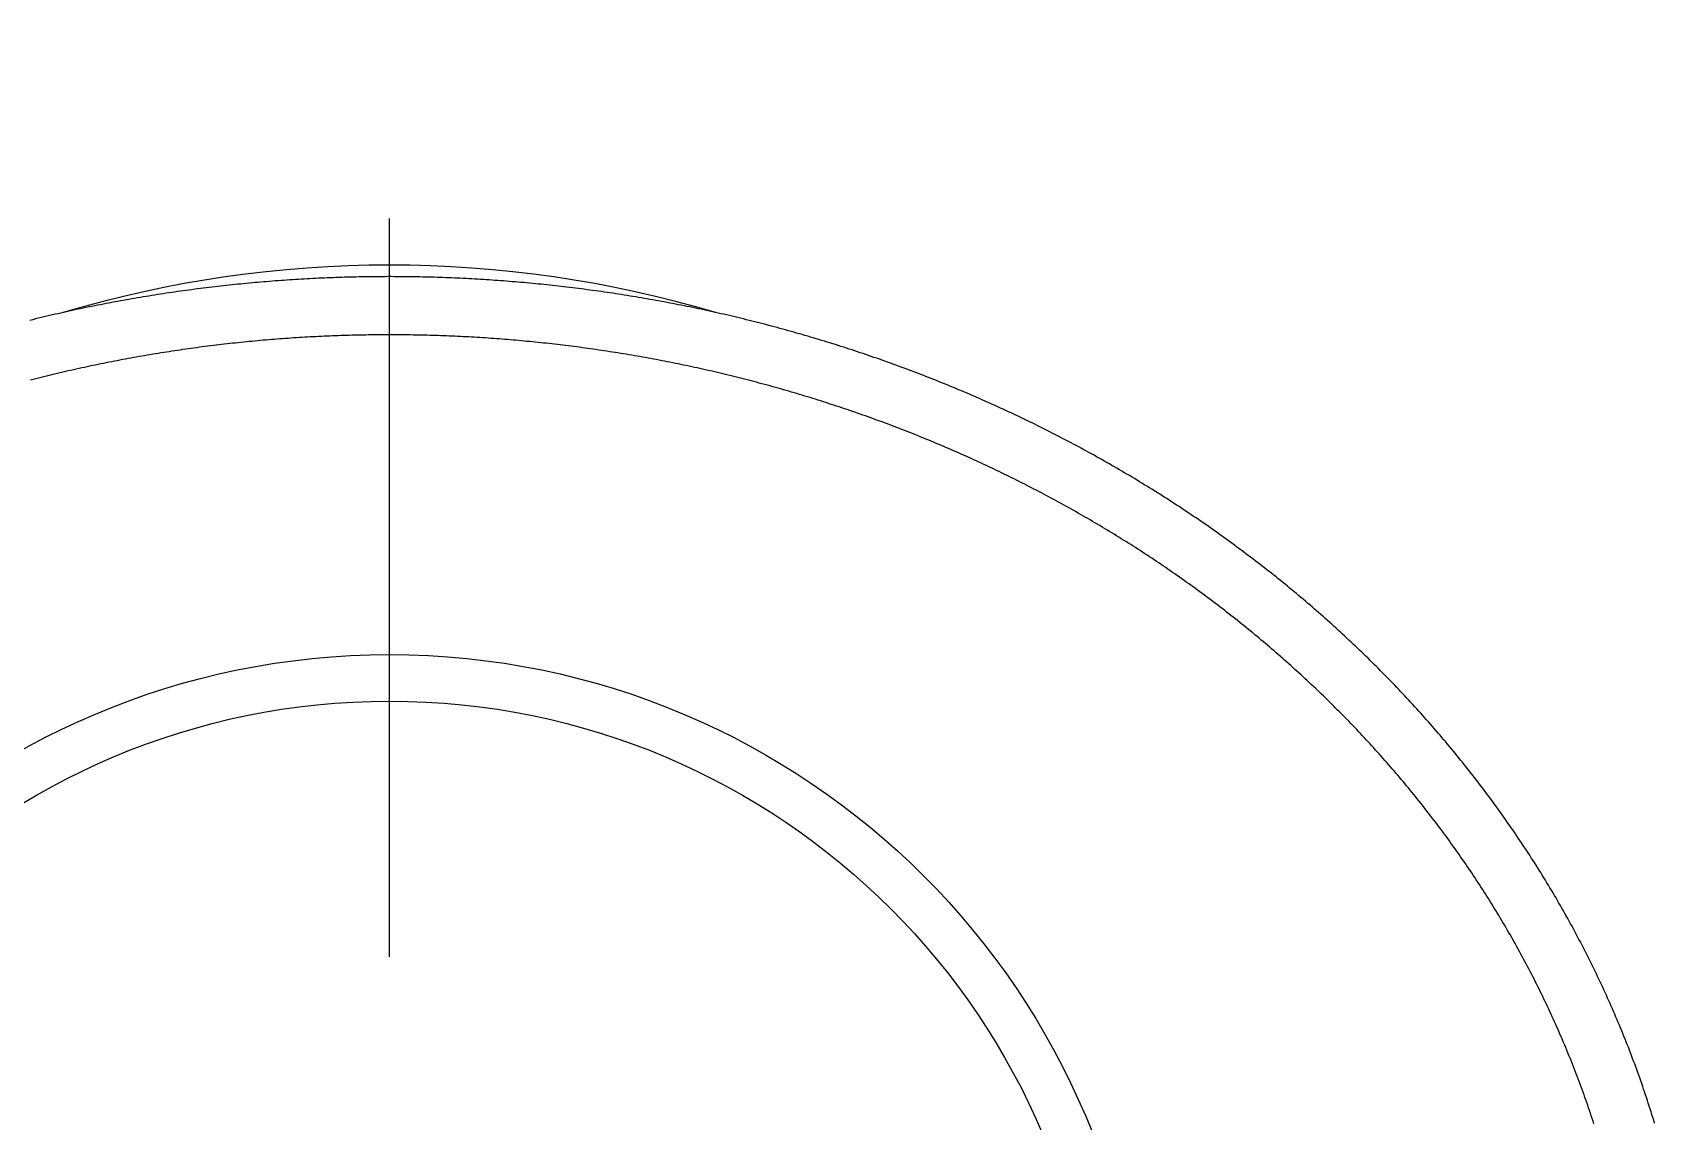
# Model space of a CAD drawing. Extents: x -20 to 90, y -32 to 44.
# Drawn here: x 73.5 to 87.46, y 34.68 to 44.05 of the extents above; entities that cross this region are included whole.
import ezdxf

# ---------------------------------------------------------------- set-up
doc = ezdxf.new("R2010")
doc.units = 0
doc.linetypes.add('CENTER', pattern=[50.8, 31.75, -6.35, 6.35, -6.35])
doc.layers.get('0').update_dxf_attribs({"linetype": 'CONTINUOUS'})
doc.layers.add('CENTER', color=1, linetype='CENTER')

msp = doc.modelspace()

# ---------------------------------------------------------------- linework, layer by layer
at = {"color": 7}
for points in [[(87.4553, 34.6709, 0), (87.4478, 34.6954, 0), (87.4403, 34.7198, 0), (87.4328, 34.7443, 0), (87.4251, 34.7687, 0), (87.4174, 34.793, 0), (87.4096, 34.8174, 0), (87.4017, 34.8417, 0), (87.3938, 34.866, 0), (87.3858, 34.8903, 0), (87.3777, 34.9146, 0), (87.3696, 34.9388, 0), (87.3614, 34.963, 0), (87.3531, 34.9872, 0), (87.3447, 35.0114, 0), (87.3363, 35.0355, 0), (87.3278, 35.0596, 0), (87.3192, 35.0837, 0), (87.3106, 35.1078, 0), (87.3019, 35.1318, 0), (87.2931, 35.1558, 0), (87.2843, 35.1798, 0), (87.2754, 35.2038, 0), (87.2664, 35.2277, 0), (87.2573, 35.2516, 0), (87.2482, 35.2755, 0), (87.239, 35.2993, 0), (87.2298, 35.3232, 0), (87.2204, 35.347, 0), (87.211, 35.3707, 0), (87.2016, 35.3945, 0), (87.192, 35.4182, 0), (87.1824, 35.4419, 0), (87.1728, 35.4655, 0), (87.1631, 35.4892, 0), (87.1533, 35.5128, 0), (87.1434, 35.5363, 0), (87.1335, 35.5599, 0), (87.1235, 35.5834, 0), (87.1134, 35.6068, 0), (87.1033, 35.6303, 0), (87.0931, 35.6537, 0), (87.0828, 35.6771, 0), (87.0725, 35.7005, 0), (87.0621, 35.7238, 0), (87.0516, 35.7471, 0), (87.0411, 35.7704, 0), (87.0305, 35.7936, 0), (87.0198, 35.8168, 0), (87.0091, 35.84, 0), (86.9983, 35.8631, 0), (86.9875, 35.8862, 0), (86.9766, 35.9093, 0), (86.9656, 35.9323, 0), (86.9546, 35.9553, 0), (86.9435, 35.9783, 0), (86.9323, 36.0013, 0), (86.9211, 36.0242, 0), (86.9098, 36.047, 0), (86.8984, 36.0699, 0), (86.887, 36.0927, 0), (86.8755, 36.1155, 0), (86.864, 36.1382, 0), (86.8524, 36.1609, 0), (86.8407, 36.1836, 0), (86.829, 36.2062, 0), (86.8172, 36.2288, 0), (86.8053, 36.2514, 0), (86.7934, 36.2739, 0), (86.7814, 36.2964, 0), (86.7694, 36.3189, 0), (86.7573, 36.3413, 0), (86.7452, 36.3637, 0), (86.7329, 36.386, 0), (86.7207, 36.4083, 0), (86.7083, 36.4306, 0), (86.6959, 36.4529, 0), (86.6835, 36.4751, 0), (86.671, 36.4972, 0), (86.6584, 36.5193, 0), (86.6458, 36.5414, 0), (86.6331, 36.5635, 0), (86.6203, 36.5855, 0), (86.6075, 36.6075, 0), (86.5946, 36.6294, 0), (86.5817, 36.6513, 0), (86.5687, 36.6731, 0), (86.5557, 36.6949, 0), (86.5426, 36.7167, 0), (86.5295, 36.7385, 0), (86.5162, 36.7602, 0), (86.503, 36.7818, 0), (86.4897, 36.8034, 0), (86.4763, 36.825, 0), (86.4629, 36.8465, 0), (86.4494, 36.868, 0), (86.4358, 36.8895, 0), (86.4222, 36.9109, 0), (86.4086, 36.9323, 0), (86.3949, 36.9536, 0), (86.3811, 36.9749, 0), (86.3673, 36.9962, 0), (86.3534, 37.0174, 0), (86.3395, 37.0386, 0), (86.3255, 37.0597, 0), (86.3114, 37.0808, 0), (86.2974, 37.1019, 0), (86.2832, 37.1229, 0), (86.269, 37.1439, 0), (86.2548, 37.1648, 0), (86.2405, 37.1857, 0), (86.2261, 37.2066, 0), (86.2117, 37.2274, 0), (86.1972, 37.2482, 0), (86.1827, 37.2689, 0), (86.1681, 37.2896, 0), (86.1535, 37.3103, 0), (86.1388, 37.3309, 0), (86.1241, 37.3514, 0), (86.1093, 37.372, 0), (86.0945, 37.3924, 0), (86.0796, 37.4129, 0), (86.0647, 37.4333, 0), (86.0497, 37.4537, 0), (86.0346, 37.474, 0), (86.0196, 37.4943, 0), (86.0044, 37.5145, 0), (85.9892, 37.5347, 0), (85.974, 37.5548, 0), (85.9587, 37.5749, 0), (85.9434, 37.595, 0), (85.928, 37.615, 0), (85.9125, 37.635, 0), (85.897, 37.655, 0), (85.8815, 37.6749, 0), (85.8659, 37.6947, 0), (85.8503, 37.7145, 0), (85.8346, 37.7343, 0), (85.8188, 37.754, 0), (85.8031, 37.7737, 0), (85.7872, 37.7934, 0), (85.7713, 37.813, 0), (85.7554, 37.8325, 0), (85.7394, 37.852, 0), (85.7234, 37.8715, 0), (85.7073, 37.8909, 0), (85.6912, 37.9103, 0), (85.675, 37.9297, 0), (85.6588, 37.949, 0), (85.6426, 37.9682, 0), (85.6262, 37.9875, 0), (85.6099, 38.0066, 0), (85.5935, 38.0258, 0), (85.577, 38.0449, 0), (85.5605, 38.0639, 0), (85.544, 38.0829, 0), (85.5274, 38.1019, 0), (85.5107, 38.1208, 0), (85.494, 38.1397, 0), (85.4773, 38.1585, 0), (85.4605, 38.1773, 0), (85.4437, 38.196, 0), (85.4268, 38.2148, 0), (85.4099, 38.2334, 0), (85.3929, 38.252, 0), (85.3759, 38.2706, 0), (85.3589, 38.2891, 0), (85.3418, 38.3076, 0), (85.3246, 38.3261, 0), (85.3074, 38.3445, 0), (85.2902, 38.3628, 0), (85.2729, 38.3812, 0), (85.2556, 38.3994, 0), (85.2382, 38.4177, 0), (85.2208, 38.4358, 0), (85.2033, 38.454, 0), (85.1858, 38.4721, 0), (85.1683, 38.4901, 0), (85.1507, 38.5081, 0), (85.1331, 38.5261, 0), (85.1154, 38.544, 0), (85.0977, 38.5619, 0), (85.0799, 38.5797, 0), (85.0621, 38.5975, 0), (85.0442, 38.6153, 0), (85.0263, 38.633, 0), (85.0084, 38.6506, 0), (84.9904, 38.6683, 0), (84.9724, 38.6858, 0), (84.9543, 38.7034, 0), (84.9362, 38.7208, 0), (84.9181, 38.7383, 0), (84.8999, 38.7557, 0), (84.8817, 38.773, 0), (84.8634, 38.7903, 0), (84.8451, 38.8076, 0), (84.8267, 38.8248, 0), (84.8084, 38.842, 0), (84.7899, 38.8591, 0), (84.7714, 38.8762, 0), (84.7529, 38.8932, 0), (84.7344, 38.9102, 0), (84.7158, 38.9272, 0), (84.6971, 38.9441, 0), (84.6785, 38.9609, 0), (84.6597, 38.9778, 0), (84.641, 38.9945, 0), (84.6222, 39.0113, 0), (84.6034, 39.0279, 0), (84.5845, 39.0446, 0), (84.5656, 39.0612, 0), (84.5466, 39.0777, 0), (84.5276, 39.0942, 0), (84.5086, 39.1107, 0), (84.4895, 39.1271, 0), (84.4704, 39.1434, 0), (84.4513, 39.1598, 0), (84.4321, 39.176, 0), (84.4128, 39.1923, 0), (84.3936, 39.2084, 0), (84.3743, 39.2246, 0), (84.3549, 39.2407, 0), (84.3356, 39.2567, 0), (84.3162, 39.2727, 0), (84.2967, 39.2887, 0), (84.2772, 39.3046, 0), (84.2577, 39.3204, 0), (84.2381, 39.3363, 0), (84.2185, 39.352, 0), (84.1989, 39.3678, 0), (84.1792, 39.3834, 0), (84.1595, 39.3991, 0), (84.1398, 39.4147, 0), (84.12, 39.4302, 0), (84.1002, 39.4457, 0), (84.0804, 39.4612, 0), (84.0605, 39.4766, 0), (84.0406, 39.4919, 0), (84.0206, 39.5072, 0), (84.0006, 39.5225, 0), (83.9806, 39.5377, 0), (83.9605, 39.5529, 0), (83.9404, 39.568, 0), (83.9203, 39.5831, 0), (83.9002, 39.5981, 0), (83.88, 39.6131, 0), (83.8597, 39.6281, 0), (83.8395, 39.643, 0), (83.8192, 39.6578, 0), (83.7988, 39.6726, 0), (83.7785, 39.6874, 0), (83.7581, 39.7021, 0), (83.7377, 39.7167, 0), (83.7172, 39.7313, 0), (83.6967, 39.7459, 0), (83.6762, 39.7604, 0), (83.6556, 39.7749, 0), (83.635, 39.7893, 0), (83.6144, 39.8037, 0), (83.5938, 39.8181, 0), (83.5731, 39.8323, 0), (83.5524, 39.8466, 0), (83.5316, 39.8608, 0), (83.5108, 39.8749, 0), (83.49, 39.889, 0), (83.4692, 39.9031, 0), (83.4483, 39.9171, 0), (83.4274, 39.931, 0), (83.4065, 39.9449, 0), (83.3855, 39.9588, 0), (83.3645, 39.9726, 0), (83.3435, 39.9864, 0), (83.3224, 40.0001, 0), (83.3013, 40.0138, 0), (83.2802, 40.0274, 0), (83.2591, 40.041, 0), (83.2379, 40.0545, 0), (83.2167, 40.068, 0), (83.1955, 40.0814, 0), (83.1742, 40.0948, 0), (83.1529, 40.1081, 0), (83.1316, 40.1214, 0), (83.1103, 40.1347, 0), (83.0889, 40.1479, 0), (83.0675, 40.161, 0), (83.0461, 40.1741, 0), (83.0246, 40.1871, 0), (83.0031, 40.2001, 0), (82.9816, 40.2131, 0), (82.9601, 40.226, 0), (82.9385, 40.2389, 0), (82.9169, 40.2517, 0), (82.8953, 40.2644, 0), (82.8737, 40.2771, 0), (82.852, 40.2898, 0), (82.8303, 40.3024, 0), (82.8086, 40.315, 0), (82.7869, 40.3275, 0), (82.7651, 40.34, 0), (82.7433, 40.3524, 0), (82.7215, 40.3648, 0), (82.6996, 40.3771, 0), (82.6777, 40.3894, 0), (82.6558, 40.4016, 0), (82.6339, 40.4138, 0), (82.612, 40.4259, 0), (82.59, 40.438, 0), (82.568, 40.4501, 0), (82.546, 40.462, 0), (82.5239, 40.474, 0), (82.5019, 40.4859, 0), (82.4798, 40.4977, 0), (82.4577, 40.5095, 0), (82.4355, 40.5213, 0), (82.4133, 40.533, 0), (82.3912, 40.5446, 0), (82.3689, 40.5562, 0), (82.3467, 40.5678, 0), (82.3245, 40.5793, 0), (82.3022, 40.5907, 0), (82.2799, 40.6021, 0), (82.2576, 40.6135, 0), (82.2352, 40.6248, 0), (82.2128, 40.6361, 0), (82.1904, 40.6473, 0), (82.168, 40.6585, 0), (82.1456, 40.6696, 0), (82.1231, 40.6807, 0), (82.1007, 40.6917, 0), (82.0782, 40.7026, 0), (82.0556, 40.7136, 0), (82.0331, 40.7244, 0), (82.0105, 40.7353, 0), (81.9879, 40.7461, 0), (81.9653, 40.7568, 0), (81.9427, 40.7675, 0), (81.9201, 40.7781, 0), (81.8974, 40.7887, 0), (81.8747, 40.7992, 0), (81.852, 40.8097, 0), (81.8293, 40.8201, 0), (81.8065, 40.8305, 0), (81.7838, 40.8409, 0), (81.761, 40.8512, 0), (81.7382, 40.8614, 0), (81.7154, 40.8716, 0), (81.6925, 40.8818, 0), (81.6697, 40.8919, 0), (81.6468, 40.9019, 0), (81.6239, 40.9119, 0), (81.601, 40.9219, 0), (81.578, 40.9318, 0), (81.5551, 40.9416, 0), (81.5321, 40.9514, 0), (81.5091, 40.9612, 0), (81.4861, 40.9709, 0), (81.4631, 40.9805, 0), (81.44, 40.9902, 0), (81.417, 40.9997, 0), (81.3939, 41.0092, 0), (81.3708, 41.0187, 0), (81.3477, 41.0281, 0), (81.3245, 41.0375, 0), (81.3014, 41.0468, 0), (81.2782, 41.0561, 0), (81.255, 41.0653, 0), (81.2318, 41.0745, 0), (81.2086, 41.0836, 0), (81.1854, 41.0927, 0), (81.1621, 41.1018, 0), (81.1388, 41.1108, 0), (81.1155, 41.1197, 0), (81.0922, 41.1286, 0), (81.0689, 41.1374, 0), (81.0455, 41.1462, 0), (81.0222, 41.155, 0), (80.9988, 41.1637, 0), (80.9754, 41.1723, 0), (80.952, 41.1809, 0), (80.9286, 41.1895, 0), (80.9051, 41.198, 0), (80.8817, 41.2064, 0), (80.8582, 41.2148, 0), (80.8347, 41.2232, 0), (80.8112, 41.2315, 0), (80.7877, 41.2398, 0), (80.7641, 41.248, 0), (80.7406, 41.2562, 0), (80.717, 41.2643, 0), (80.6934, 41.2724, 0), (80.6698, 41.2804, 0), (80.6462, 41.2884, 0), (80.6226, 41.2963, 0), (80.5989, 41.3042, 0), (80.5753, 41.312, 0), (80.5516, 41.3198, 0), (80.5279, 41.3275, 0), (80.5042, 41.3352, 0), (80.4805, 41.3429, 0), (80.4567, 41.3505, 0), (80.433, 41.358, 0), (80.4092, 41.3655, 0), (80.3855, 41.3729, 0), (80.3617, 41.3803, 0), (80.3379, 41.3877, 0), (80.314, 41.395, 0), (80.2902, 41.4023, 0), (80.2664, 41.4095, 0), (80.2425, 41.4166, 0), (80.2186, 41.4237, 0), (80.1947, 41.4308, 0), (80.1708, 41.4378, 0), (80.1469, 41.4448, 0), (80.123, 41.4517, 0), (80.099, 41.4586, 0), (80.0751, 41.4654, 0), (80.0511, 41.4722, 0), (80.0271, 41.4789, 0), (80.0031, 41.4856, 0), (79.9791, 41.4923, 0), (79.9551, 41.4988, 0), (79.9311, 41.5054, 0), (79.907, 41.5119, 0), (79.883, 41.5183, 0), (79.8589, 41.5247, 0), (79.8348, 41.5311, 0), (79.8108, 41.5374, 0), (79.7866, 41.5436, 0), (79.7625, 41.5498, 0), (79.7384, 41.556, 0), (79.7143, 41.5621, 0), (79.6901, 41.5682, 0), (79.666, 41.5742, 0), (79.6418, 41.5801, 0), (79.6176, 41.5861, 0), (79.5934, 41.5919, 0), (79.5692, 41.5978, 0), (79.545, 41.6035, 0), (79.5207, 41.6093, 0), (79.4965, 41.6149, 0), (79.4722, 41.6206, 0), (79.448, 41.6262, 0), (79.4237, 41.6317, 0), (79.3994, 41.6372, 0), (79.3751, 41.6426, 0), (79.3508, 41.648, 0), (79.3265, 41.6534, 0), (79.3022, 41.6587, 0), (79.2779, 41.6639, 0), (79.2535, 41.6691, 0), (79.2292, 41.6743, 0), (79.2048, 41.6794, 0), (79.1804, 41.6844, 0), (79.156, 41.6894, 0), (79.1316, 41.6944, 0), (79.1072, 41.6993, 0), (79.0828, 41.7042, 0), (79.0584, 41.709, 0), (79.034, 41.7138, 0), (79.0095, 41.7185, 0), (78.9851, 41.7232, 0), (78.9606, 41.7278, 0), (78.9362, 41.7324, 0), (78.9117, 41.7369, 0), (78.8872, 41.7414, 0), (78.8627, 41.7458, 0), (78.8382, 41.7502, 0), (78.8137, 41.7546, 0), (78.7892, 41.7589, 0), (78.7646, 41.7631, 0), (78.7401, 41.7673, 0), (78.7156, 41.7715, 0), (78.691, 41.7756, 0), (78.6665, 41.7796, 0), (78.6419, 41.7836, 0), (78.6173, 41.7876, 0), (78.5927, 41.7915, 0), (78.5682, 41.7954, 0), (78.5436, 41.7992, 0), (78.519, 41.803, 0), (78.4944, 41.8067, 0), (78.4697, 41.8104, 0), (78.4451, 41.814, 0), (78.4205, 41.8176, 0), (78.3958, 41.8211, 0), (78.3712, 41.8246, 0), (78.3465, 41.828, 0), (78.3219, 41.8314, 0), (78.2972, 41.8347, 0), (78.2726, 41.838, 0), (78.2479, 41.8413, 0), (78.2232, 41.8445, 0), (78.1985, 41.8476, 0), (78.1738, 41.8507, 0), (78.1491, 41.8538, 0), (78.1244, 41.8568, 0), (78.0997, 41.8598, 0), (78.075, 41.8627, 0), (78.0502, 41.8655, 0), (78.0255, 41.8683, 0), (78.0008, 41.8711, 0), (77.976, 41.8738, 0), (77.9513, 41.8765, 0), (77.9265, 41.8791, 0), (77.9018, 41.8817, 0), (77.877, 41.8842, 0), (77.8523, 41.8867, 0), (77.8275, 41.8891, 0), (77.8027, 41.8915, 0), (77.7779, 41.8939, 0), (77.7532, 41.8962, 0), (77.7284, 41.8984, 0), (77.7036, 41.9006, 0), (77.6788, 41.9027, 0), (77.654, 41.9048, 0), (77.6292, 41.9069, 0), (77.6044, 41.9089, 0), (77.5796, 41.9109, 0), (77.5547, 41.9128, 0), (77.5299, 41.9146, 0), (77.5051, 41.9164, 0), (77.4803, 41.9182, 0), (77.4554, 41.9199, 0), (77.4306, 41.9216, 0), (77.4058, 41.9232, 0), (77.3809, 41.9248, 0), (77.3561, 41.9263, 0), (77.3313, 41.9278, 0), (77.3064, 41.9292, 0), (77.2816, 41.9306, 0), (77.2567, 41.932, 0), (77.2318, 41.9332, 0), (77.207, 41.9345, 0), (77.1821, 41.9357, 0), (77.1573, 41.9368, 0), (77.1324, 41.9379, 0), (77.1075, 41.939, 0), (77.0827, 41.94, 0), (77.0578, 41.9409, 0), (77.0329, 41.9418, 0), (77.008, 41.9427, 0), (76.9832, 41.9435, 0), (76.9583, 41.9443, 0), (76.9334, 41.945, 0), (76.9085, 41.9457, 0), (76.8837, 41.9463, 0), (76.8588, 41.9468, 0), (76.8339, 41.9474, 0), (76.809, 41.9478, 0), (76.7841, 41.9483, 0), (76.7592, 41.9487, 0), (76.7343, 41.949, 0), (76.7095, 41.9493, 0), (76.6846, 41.9495, 0), (76.6597, 41.9497, 0), (76.6348, 41.9499, 0), (76.6099, 41.9499, 0), (76.585, 41.95, 0), (76.5601, 41.95, 0), (76.5352, 41.9499, 0), (76.5103, 41.9499, 0), (76.4855, 41.9497, 0), (76.4606, 41.9495, 0), (76.4357, 41.9493, 0), (76.4108, 41.949, 0), (76.3859, 41.9487, 0), (76.361, 41.9483, 0), (76.3361, 41.9478, 0), (76.3112, 41.9474, 0), (76.2864, 41.9468, 0), (76.2615, 41.9463, 0), (76.2366, 41.9457, 0), (76.2117, 41.945, 0), (76.1868, 41.9443, 0), (76.162, 41.9435, 0), (76.1371, 41.9427, 0), (76.1122, 41.9418, 0), (76.0873, 41.9409, 0), (76.0625, 41.94, 0), (76.0376, 41.939, 0), (76.0127, 41.9379, 0), (75.9879, 41.9368, 0), (75.963, 41.9357, 0), (75.9381, 41.9345, 0), (75.9133, 41.9332, 0), (75.8884, 41.932, 0), (75.8636, 41.9306, 0), (75.8387, 41.9292, 0), (75.8139, 41.9278, 0), (75.789, 41.9263, 0), (75.7642, 41.9248, 0), (75.7394, 41.9232, 0), (75.7145, 41.9216, 0), (75.6897, 41.9199, 0), (75.6649, 41.9182, 0), (75.64, 41.9164, 0), (75.6152, 41.9146, 0), (75.5904, 41.9128, 0), (75.5656, 41.9109, 0), (75.5408, 41.9089, 0), (75.516, 41.9069, 0), (75.4912, 41.9049, 0), (75.4664, 41.9028, 0), (75.4416, 41.9006, 0), (75.4168, 41.8984, 0), (75.392, 41.8962, 0), (75.3672, 41.8939, 0), (75.3424, 41.8915, 0), (75.3176, 41.8892, 0), (75.2929, 41.8867, 0), (75.2681, 41.8842, 0), (75.2433, 41.8817, 0), (75.2186, 41.8791, 0), (75.1938, 41.8765, 0), (75.1691, 41.8738, 0), (75.1444, 41.8711, 0), (75.1196, 41.8683, 0), (75.0949, 41.8655, 0), (75.0702, 41.8627, 0), (75.0454, 41.8598, 0), (75.0207, 41.8568, 0), (74.996, 41.8538, 0), (74.9713, 41.8507, 0), (74.9466, 41.8476, 0), (74.9219, 41.8445, 0), (74.8973, 41.8413, 0), (74.8726, 41.838, 0), (74.8479, 41.8347, 0), (74.8233, 41.8314, 0), (74.7986, 41.828, 0), (74.7739, 41.8246, 0), (74.7493, 41.8211, 0), (74.7247, 41.8176, 0), (74.7, 41.814, 0), (74.6754, 41.8104, 0), (74.6508, 41.8067, 0), (74.6262, 41.803, 0), (74.6016, 41.7992, 0), (74.577, 41.7954, 0), (74.5524, 41.7915, 0), (74.5278, 41.7876, 0), (74.5032, 41.7836, 0), (74.4787, 41.7796, 0), (74.4541, 41.7756, 0), (74.4296, 41.7715, 0), (74.405, 41.7673, 0), (74.3805, 41.7631, 0), (74.356, 41.7589, 0), (74.3314, 41.7546, 0), (74.3069, 41.7502, 0), (74.2824, 41.7458, 0), (74.2579, 41.7414, 0), (74.2335, 41.7369, 0), (74.209, 41.7324, 0), (74.1845, 41.7278, 0), (74.1601, 41.7232, 0), (74.1356, 41.7185, 0), (74.1112, 41.7138, 0), (74.0867, 41.709, 0), (74.0623, 41.7042, 0), (74.0379, 41.6993, 0), (74.0135, 41.6944, 0), (73.9891, 41.6894, 0), (73.9647, 41.6844, 0), (73.9403, 41.6794, 0), (73.916, 41.6743, 0), (73.8916, 41.6691, 0), (73.8673, 41.6639, 0), (73.8429, 41.6587, 0), (73.8186, 41.6534, 0), (73.7943, 41.648, 0), (73.77, 41.6426, 0), (73.7457, 41.6372, 0), (73.7214, 41.6317, 0), (73.6972, 41.6262, 0), (73.6729, 41.6206, 0), (73.6486, 41.6149, 0), (73.6244, 41.6093, 0), (73.6002, 41.6035, 0), (73.576, 41.5978, 0), (73.5517, 41.5919, 0), (73.5275, 41.5861, 0), (73.5034, 41.5801, 0), (73.4792, 41.5742, 0)], [(86.9336, 34.6643, 0), (86.9262, 34.6873, 0), (86.9187, 34.7102, 0), (86.9112, 34.7331, 0), (86.9036, 34.756, 0), (86.8959, 34.7788, 0), (86.8881, 34.8017, 0), (86.8803, 34.8245, 0), (86.8724, 34.8473, 0), (86.8645, 34.87, 0), (86.8565, 34.8928, 0), (86.8484, 34.9155, 0), (86.8402, 34.9382, 0), (86.832, 34.9609, 0), (86.8238, 34.9835, 0), (86.8154, 35.0062, 0), (86.807, 35.0288, 0), (86.7985, 35.0513, 0), (86.79, 35.0739, 0), (86.7814, 35.0964, 0), (86.7727, 35.1189, 0), (86.764, 35.1414, 0), (86.7552, 35.1639, 0), (86.7463, 35.1863, 0), (86.7374, 35.2087, 0), (86.7284, 35.2311, 0), (86.7193, 35.2535, 0), (86.7102, 35.2758, 0), (86.701, 35.2981, 0), (86.6917, 35.3204, 0), (86.6824, 35.3426, 0), (86.6731, 35.3649, 0), (86.6636, 35.3871, 0), (86.6541, 35.4092, 0), (86.6445, 35.4314, 0), (86.6349, 35.4535, 0), (86.6252, 35.4756, 0), (86.6155, 35.4976, 0), (86.6056, 35.5197, 0), (86.5958, 35.5417, 0), (86.5858, 35.5636, 0), (86.5758, 35.5856, 0), (86.5658, 35.6075, 0), (86.5556, 35.6294, 0), (86.5454, 35.6513, 0), (86.5352, 35.6731, 0), (86.5249, 35.6949, 0), (86.5145, 35.7167, 0), (86.5041, 35.7384, 0), (86.4936, 35.7601, 0), (86.483, 35.7818, 0), (86.4724, 35.8034, 0), (86.4618, 35.8251, 0), (86.451, 35.8467, 0), (86.4402, 35.8682, 0), (86.4294, 35.8897, 0), (86.4185, 35.9112, 0), (86.4075, 35.9327, 0), (86.3965, 35.9541, 0), (86.3854, 35.9755, 0), (86.3742, 35.9969, 0), (86.363, 36.0182, 0), (86.3518, 36.0395, 0), (86.3404, 36.0608, 0), (86.3291, 36.0821, 0), (86.3176, 36.1033, 0), (86.3061, 36.1244, 0), (86.2946, 36.1456, 0), (86.2829, 36.1667, 0), (86.2713, 36.1877, 0), (86.2596, 36.2088, 0), (86.2478, 36.2298, 0), (86.2359, 36.2508, 0), (86.224, 36.2717, 0), (86.2121, 36.2926, 0), (86.2001, 36.3134, 0), (86.188, 36.3343, 0), (86.1759, 36.3551, 0), (86.1637, 36.3758, 0), (86.1515, 36.3965, 0), (86.1392, 36.4172, 0), (86.1268, 36.4379, 0), (86.1145, 36.4585, 0), (86.102, 36.4791, 0), (86.0895, 36.4996, 0), (86.0769, 36.5201, 0), (86.0643, 36.5406, 0), (86.0517, 36.561, 0), (86.0389, 36.5814, 0), (86.0262, 36.6018, 0), (86.0133, 36.6221, 0), (86.0005, 36.6424, 0), (85.9875, 36.6626, 0), (85.9746, 36.6828, 0), (85.9615, 36.703, 0), (85.9484, 36.7231, 0), (85.9353, 36.7432, 0), (85.9221, 36.7633, 0), (85.9088, 36.7833, 0), (85.8955, 36.8033, 0), (85.8822, 36.8233, 0), (85.8688, 36.8432, 0), (85.8553, 36.8631, 0), (85.8418, 36.8829, 0), (85.8283, 36.9027, 0), (85.8146, 36.9225, 0), (85.801, 36.9422, 0), (85.7873, 36.9619, 0), (85.7735, 36.9816, 0), (85.7597, 37.0012, 0), (85.7458, 37.0208, 0), (85.7319, 37.0403, 0), (85.718, 37.0598, 0), (85.7039, 37.0793, 0), (85.6899, 37.0987, 0), (85.6758, 37.1181, 0), (85.6616, 37.1374, 0), (85.6474, 37.1567, 0), (85.6331, 37.176, 0), (85.6188, 37.1953, 0), (85.6044, 37.2144, 0), (85.59, 37.2336, 0), (85.5756, 37.2527, 0), (85.5611, 37.2718, 0), (85.5465, 37.2908, 0), (85.5319, 37.3098, 0), (85.5173, 37.3288, 0), (85.5026, 37.3477, 0), (85.4878, 37.3666, 0), (85.473, 37.3855, 0), (85.4582, 37.4043, 0), (85.4433, 37.423, 0), (85.4284, 37.4418, 0), (85.4134, 37.4604, 0), (85.3983, 37.4791, 0), (85.3833, 37.4977, 0), (85.3681, 37.5163, 0), (85.353, 37.5348, 0), (85.3377, 37.5533, 0), (85.3225, 37.5717, 0), (85.3072, 37.5902, 0), (85.2918, 37.6085, 0), (85.2764, 37.6269, 0), (85.261, 37.6452, 0), (85.2455, 37.6634, 0), (85.2299, 37.6816, 0), (85.2143, 37.6998, 0), (85.1987, 37.7179, 0), (85.183, 37.736, 0), (85.1673, 37.7541, 0), (85.1515, 37.7721, 0), (85.1357, 37.7901, 0), (85.1199, 37.808, 0), (85.104, 37.8259, 0), (85.088, 37.8438, 0), (85.072, 37.8616, 0), (85.056, 37.8794, 0), (85.0399, 37.8971, 0), (85.0238, 37.9148, 0), (85.0076, 37.9325, 0), (84.9914, 37.9501, 0), (84.9751, 37.9677, 0), (84.9588, 37.9852, 0), (84.9425, 38.0027, 0), (84.9261, 38.0202, 0), (84.9096, 38.0376, 0), (84.8932, 38.0549, 0), (84.8766, 38.0723, 0), (84.8601, 38.0896, 0), (84.8435, 38.1068, 0), (84.8268, 38.124, 0), (84.8101, 38.1412, 0), (84.7934, 38.1584, 0), (84.7766, 38.1754, 0), (84.7598, 38.1925, 0), (84.743, 38.2095, 0), (84.7261, 38.2265, 0), (84.7091, 38.2434, 0), (84.6921, 38.2603, 0), (84.6751, 38.2771, 0), (84.658, 38.2939, 0), (84.6409, 38.3107, 0), (84.6238, 38.3274, 0), (84.6066, 38.3441, 0), (84.5893, 38.3608, 0), (84.5721, 38.3774, 0), (84.5548, 38.3939, 0), (84.5374, 38.4104, 0), (84.52, 38.4269, 0), (84.5026, 38.4434, 0), (84.4851, 38.4597, 0), (84.4676, 38.4761, 0), (84.45, 38.4924, 0), (84.4324, 38.5087, 0), (84.4148, 38.5249, 0), (84.3971, 38.5411, 0), (84.3794, 38.5572, 0), (84.3617, 38.5733, 0), (84.3439, 38.5894, 0), (84.326, 38.6054, 0), (84.3082, 38.6214, 0), (84.2903, 38.6373, 0), (84.2723, 38.6532, 0), (84.2543, 38.6691, 0), (84.2363, 38.6849, 0), (84.2182, 38.7006, 0), (84.2001, 38.7164, 0), (84.182, 38.7321, 0), (84.1638, 38.7477, 0), (84.1456, 38.7633, 0), (84.1274, 38.7788, 0), (84.1091, 38.7944, 0), (84.0908, 38.8098, 0), (84.0724, 38.8253, 0), (84.054, 38.8406, 0), (84.0356, 38.856, 0), (84.0171, 38.8713, 0), (83.9986, 38.8865, 0), (83.98, 38.9017, 0), (83.9614, 38.9169, 0), (83.9428, 38.932, 0), (83.9242, 38.9471, 0), (83.9055, 38.9622, 0), (83.8868, 38.9772, 0), (83.868, 38.9921, 0), (83.8492, 39.007, 0), (83.8304, 39.0219, 0), (83.8115, 39.0367, 0), (83.7926, 39.0515, 0), (83.7737, 39.0663, 0), (83.7547, 39.081, 0), (83.7357, 39.0956, 0), (83.7167, 39.1102, 0), (83.6976, 39.1248, 0), (83.6785, 39.1393, 0), (83.6593, 39.1538, 0), (83.6402, 39.1682, 0), (83.621, 39.1826, 0), (83.6017, 39.197, 0), (83.5824, 39.2113, 0), (83.5631, 39.2255, 0), (83.5438, 39.2398, 0), (83.5244, 39.2539, 0), (83.505, 39.2681, 0), (83.4856, 39.2821, 0), (83.4661, 39.2962, 0), (83.4466, 39.3102, 0), (83.4271, 39.3241, 0), (83.4075, 39.3381, 0), (83.3879, 39.3519, 0), (83.3682, 39.3657, 0), (83.3486, 39.3795, 0), (83.3289, 39.3933, 0), (83.3092, 39.4069, 0), (83.2894, 39.4206, 0), (83.2696, 39.4342, 0), (83.2498, 39.4478, 0), (83.2299, 39.4613, 0), (83.2101, 39.4747, 0), (83.1902, 39.4882, 0), (83.1702, 39.5015, 0), (83.1502, 39.5149, 0), (83.1302, 39.5282, 0), (83.1102, 39.5414, 0), (83.0901, 39.5546, 0), (83.0701, 39.5678, 0), (83.0499, 39.5809, 0), (83.0298, 39.5939, 0), (83.0096, 39.607, 0), (82.9894, 39.6199, 0), (82.9692, 39.6329, 0), (82.9489, 39.6457, 0), (82.9286, 39.6586, 0), (82.9083, 39.6714, 0), (82.8879, 39.6841, 0), (82.8676, 39.6968, 0), (82.8471, 39.7095, 0), (82.8267, 39.7221, 0), (82.8063, 39.7347, 0), (82.7858, 39.7472, 0), (82.7653, 39.7597, 0), (82.7447, 39.7721, 0), (82.7241, 39.7845, 0), (82.7035, 39.7968, 0), (82.6829, 39.8091, 0), (82.6623, 39.8214, 0), (82.6416, 39.8336, 0), (82.6209, 39.8457, 0), (82.6002, 39.8579, 0), (82.5794, 39.8699, 0), (82.5586, 39.882, 0), (82.5378, 39.8939, 0), (82.517, 39.9059, 0), (82.4962, 39.9177, 0), (82.4753, 39.9296, 0), (82.4544, 39.9414, 0), (82.4335, 39.9531, 0), (82.4125, 39.9648, 0), (82.3915, 39.9765, 0), (82.3705, 39.9881, 0), (82.3495, 39.9997, 0), (82.3284, 40.0112, 0), (82.3074, 40.0227, 0), (82.2863, 40.0341, 0), (82.2651, 40.0455, 0), (82.244, 40.0568, 0), (82.2228, 40.0681, 0), (82.2016, 40.0793, 0), (82.1804, 40.0905, 0), (82.1592, 40.1017, 0), (82.1379, 40.1128, 0), (82.1166, 40.1239, 0), (82.0953, 40.1349, 0), (82.074, 40.1458, 0), (82.0526, 40.1568, 0), (82.0313, 40.1676, 0), (82.0099, 40.1785, 0), (81.9884, 40.1893, 0), (81.967, 40.2, 0), (81.9455, 40.2107, 0), (81.9241, 40.2213, 0), (81.9025, 40.2319, 0), (81.881, 40.2425, 0), (81.8595, 40.253, 0), (81.8379, 40.2635, 0), (81.8163, 40.2739, 0), (81.7947, 40.2843, 0), (81.7731, 40.2946, 0), (81.7514, 40.3049, 0), (81.7297, 40.3151, 0), (81.708, 40.3253, 0), (81.6863, 40.3354, 0), (81.6646, 40.3455, 0), (81.6428, 40.3556, 0), (81.6211, 40.3656, 0), (81.5993, 40.3755, 0), (81.5775, 40.3854, 0), (81.5556, 40.3953, 0), (81.5338, 40.4051, 0), (81.5119, 40.4149, 0), (81.49, 40.4246, 0), (81.4681, 40.4343, 0), (81.4462, 40.4439, 0), (81.4243, 40.4535, 0), (81.4023, 40.463, 0), (81.3803, 40.4725, 0), (81.3583, 40.482, 0), (81.3363, 40.4914, 0), (81.3143, 40.5007, 0), (81.2922, 40.51, 0), (81.2701, 40.5193, 0), (81.248, 40.5285, 0), (81.2259, 40.5377, 0), (81.2038, 40.5468, 0), (81.1816, 40.5559, 0), (81.1595, 40.5649, 0), (81.1373, 40.5739, 0), (81.1151, 40.5828, 0), (81.0929, 40.5917, 0), (81.0706, 40.6006, 0), (81.0484, 40.6094, 0), (81.0261, 40.6181, 0), (81.0038, 40.6268, 0), (80.9815, 40.6355, 0), (80.9592, 40.6441, 0), (80.9369, 40.6527, 0), (80.9145, 40.6612, 0), (80.8921, 40.6697, 0), (80.8698, 40.6781, 0), (80.8474, 40.6865, 0), (80.8249, 40.6949, 0), (80.8025, 40.7032, 0), (80.78, 40.7114, 0), (80.7576, 40.7196, 0), (80.7351, 40.7278, 0), (80.7126, 40.7359, 0), (80.6901, 40.744, 0), (80.6675, 40.752, 0), (80.645, 40.76, 0), (80.6224, 40.7679, 0), (80.5998, 40.7758, 0), (80.5772, 40.7836, 0), (80.5546, 40.7914, 0), (80.532, 40.7991, 0), (80.5093, 40.8068, 0), (80.4867, 40.8145, 0), (80.464, 40.8221, 0), (80.4413, 40.8297, 0), (80.4186, 40.8372, 0), (80.3959, 40.8447, 0), (80.3731, 40.8521, 0), (80.3504, 40.8595, 0), (80.3276, 40.8668, 0), (80.3049, 40.8741, 0), (80.2821, 40.8813, 0), (80.2593, 40.8885, 0), (80.2364, 40.8957, 0), (80.2136, 40.9028, 0), (80.1908, 40.9098, 0), (80.1679, 40.9168, 0), (80.145, 40.9238, 0), (80.1221, 40.9307, 0), (80.0992, 40.9376, 0), (80.0763, 40.9444, 0), (80.0534, 40.9512, 0), (80.0304, 40.9579, 0), (80.0075, 40.9646, 0), (79.9845, 40.9713, 0), (79.9615, 40.9779, 0), (79.9385, 40.9844, 0), (79.9155, 40.9909, 0), (79.8925, 40.9974, 0), (79.8694, 41.0038, 0), (79.8464, 41.0102, 0), (79.8233, 41.0165, 0), (79.8003, 41.0228, 0), (79.7772, 41.029, 0), (79.7541, 41.0352, 0), (79.731, 41.0414, 0), (79.7079, 41.0475, 0), (79.6847, 41.0535, 0), (79.6616, 41.0595, 0), (79.6384, 41.0655, 0), (79.6152, 41.0714, 0), (79.5921, 41.0773, 0), (79.5689, 41.0831, 0), (79.5457, 41.0889, 0), (79.5224, 41.0946, 0), (79.4992, 41.1003, 0), (79.476, 41.1059, 0), (79.4527, 41.1115, 0), (79.4295, 41.1171, 0), (79.4062, 41.1226, 0), (79.3829, 41.128, 0), (79.3596, 41.1334, 0), (79.3363, 41.1388, 0), (79.313, 41.1441, 0), (79.2897, 41.1494, 0), (79.2663, 41.1546, 0), (79.243, 41.1598, 0), (79.2196, 41.1649, 0), (79.1963, 41.17, 0), (79.1729, 41.175, 0), (79.1495, 41.18, 0), (79.1261, 41.185, 0), (79.1027, 41.1899, 0), (79.0793, 41.1948, 0), (79.0559, 41.1996, 0), (79.0324, 41.2043, 0), (79.009, 41.2091, 0), (78.9855, 41.2137, 0), (78.9621, 41.2184, 0), (78.9386, 41.223, 0), (78.9151, 41.2275, 0), (78.8916, 41.232, 0), (78.8681, 41.2364, 0), (78.8446, 41.2408, 0), (78.8211, 41.2452, 0), (78.7976, 41.2495, 0), (78.774, 41.2538, 0), (78.7505, 41.258, 0), (78.7269, 41.2622, 0), (78.7034, 41.2663, 0), (78.6798, 41.2704, 0), (78.6562, 41.2744, 0), (78.6327, 41.2784, 0), (78.6091, 41.2823, 0), (78.5855, 41.2862, 0), (78.5619, 41.2901, 0), (78.5382, 41.2939, 0), (78.5146, 41.2977, 0), (78.491, 41.3014, 0), (78.4674, 41.305, 0), (78.4437, 41.3087, 0), (78.4201, 41.3122, 0), (78.3964, 41.3158, 0), (78.3727, 41.3193, 0), (78.3491, 41.3227, 0), (78.3254, 41.3261, 0), (78.3017, 41.3294, 0), (78.278, 41.3327, 0), (78.2543, 41.336, 0), (78.2306, 41.3392, 0), (78.2069, 41.3424, 0), (78.1832, 41.3455, 0), (78.1594, 41.3486, 0), (78.1357, 41.3516, 0), (78.112, 41.3546, 0), (78.0882, 41.3575, 0), (78.0645, 41.3604, 0), (78.0407, 41.3632, 0), (78.017, 41.366, 0), (77.9932, 41.3688, 0), (77.9694, 41.3715, 0), (77.9457, 41.3742, 0), (77.9219, 41.3768, 0), (77.8981, 41.3793, 0), (77.8743, 41.3819, 0), (77.8505, 41.3843, 0), (77.8267, 41.3868, 0), (77.8029, 41.3892, 0), (77.7791, 41.3915, 0), (77.7553, 41.3938, 0), (77.7315, 41.396, 0), (77.7076, 41.3982, 0), (77.6838, 41.4004, 0), (77.66, 41.4025, 0), (77.6361, 41.4046, 0), (77.6123, 41.4066, 0), (77.5884, 41.4086, 0), (77.5646, 41.4105, 0), (77.5407, 41.4124, 0), (77.5169, 41.4142, 0), (77.493, 41.416, 0), (77.4692, 41.4177, 0), (77.4453, 41.4194, 0), (77.4214, 41.4211, 0), (77.3975, 41.4227, 0), (77.3737, 41.4243, 0), (77.3498, 41.4258, 0), (77.3259, 41.4272, 0), (77.302, 41.4287, 0), (77.2781, 41.43, 0), (77.2542, 41.4314, 0), (77.2303, 41.4326, 0), (77.2064, 41.4339, 0), (77.1825, 41.4351, 0), (77.1586, 41.4362, 0), (77.1347, 41.4373, 0), (77.1108, 41.4384, 0), (77.0869, 41.4394, 0), (77.063, 41.4404, 0), (77.0391, 41.4413, 0), (77.0152, 41.4421, 0), (76.9913, 41.443, 0), (76.9674, 41.4438, 0), (76.9434, 41.4445, 0), (76.9195, 41.4452, 0), (76.8956, 41.4458, 0), (76.8717, 41.4464, 0), (76.8477, 41.447, 0), (76.8238, 41.4475, 0), (76.7999, 41.4479, 0), (76.776, 41.4483, 0), (76.752, 41.4487, 0), (76.7281, 41.449, 0), (76.7042, 41.4493, 0), (76.6803, 41.4495, 0), (76.6563, 41.4497, 0), (76.6324, 41.4499, 0), (76.6085, 41.4499, 0), (76.5845, 41.45, 0), (76.5606, 41.45, 0), (76.5367, 41.4499, 0), (76.5127, 41.4499, 0), (76.4888, 41.4497, 0), (76.4649, 41.4495, 0), (76.441, 41.4493, 0), (76.417, 41.449, 0), (76.3931, 41.4487, 0), (76.3692, 41.4483, 0), (76.3452, 41.4479, 0), (76.3213, 41.4475, 0), (76.2974, 41.447, 0), (76.2735, 41.4464, 0), (76.2495, 41.4458, 0), (76.2256, 41.4452, 0), (76.2017, 41.4445, 0), (76.1778, 41.4438, 0), (76.1539, 41.443, 0), (76.13, 41.4421, 0), (76.106, 41.4413, 0), (76.0821, 41.4404, 0), (76.0582, 41.4394, 0), (76.0343, 41.4384, 0), (76.0104, 41.4373, 0), (75.9865, 41.4362, 0), (75.9626, 41.4351, 0), (75.9387, 41.4339, 0), (75.9148, 41.4327, 0), (75.8909, 41.4314, 0), (75.867, 41.43, 0), (75.8431, 41.4287, 0), (75.8192, 41.4272, 0), (75.7954, 41.4258, 0), (75.7715, 41.4243, 0), (75.7476, 41.4227, 0), (75.7237, 41.4211, 0), (75.6999, 41.4194, 0), (75.676, 41.4177, 0), (75.6521, 41.416, 0), (75.6283, 41.4142, 0), (75.6044, 41.4124, 0), (75.5805, 41.4105, 0), (75.5567, 41.4086, 0), (75.5329, 41.4066, 0), (75.509, 41.4046, 0), (75.4852, 41.4025, 0), (75.4613, 41.4004, 0), (75.4375, 41.3982, 0), (75.4137, 41.396, 0), (75.3899, 41.3938, 0), (75.3661, 41.3915, 0), (75.3422, 41.3892, 0), (75.3184, 41.3868, 0), (75.2946, 41.3843, 0), (75.2708, 41.3819, 0), (75.247, 41.3793, 0), (75.2233, 41.3768, 0), (75.1995, 41.3742, 0), (75.1757, 41.3715, 0), (75.1519, 41.3688, 0), (75.1282, 41.366, 0), (75.1044, 41.3632, 0), (75.0807, 41.3604, 0), (75.0569, 41.3575, 0), (75.0332, 41.3546, 0), (75.0094, 41.3516, 0), (74.9857, 41.3486, 0), (74.962, 41.3455, 0), (74.9383, 41.3424, 0), (74.9145, 41.3392, 0), (74.8908, 41.336, 0), (74.8671, 41.3327, 0), (74.8434, 41.3294, 0), (74.8198, 41.3261, 0), (74.7961, 41.3227, 0), (74.7724, 41.3193, 0), (74.7487, 41.3158, 0), (74.7251, 41.3122, 0), (74.7014, 41.3087, 0), (74.6778, 41.305, 0), (74.6541, 41.3014, 0), (74.6305, 41.2977, 0), (74.6069, 41.2939, 0), (74.5833, 41.2901, 0), (74.5597, 41.2862, 0), (74.5361, 41.2823, 0), (74.5125, 41.2784, 0), (74.4889, 41.2744, 0), (74.4653, 41.2704, 0), (74.4418, 41.2663, 0), (74.4182, 41.2622, 0), (74.3946, 41.258, 0), (74.3711, 41.2538, 0), (74.3476, 41.2495, 0), (74.324, 41.2452, 0), (74.3005, 41.2408, 0), (74.277, 41.2364, 0), (74.2535, 41.232, 0), (74.23, 41.2275, 0), (74.2065, 41.223, 0), (74.1831, 41.2184, 0), (74.1596, 41.2137, 0), (74.1362, 41.2091, 0), (74.1127, 41.2043, 0), (74.0893, 41.1996, 0), (74.0659, 41.1948, 0), (74.0424, 41.1899, 0), (74.019, 41.185, 0), (73.9956, 41.18, 0), (73.9722, 41.175, 0), (73.9489, 41.17, 0), (73.9255, 41.1649, 0), (73.9021, 41.1598, 0), (73.8788, 41.1546, 0), (73.8555, 41.1494, 0), (73.8321, 41.1441, 0), (73.8088, 41.1388, 0), (73.7855, 41.1334, 0), (73.7622, 41.128, 0), (73.7389, 41.1226, 0), (73.7157, 41.1171, 0), (73.6924, 41.1115, 0), (73.6692, 41.1059, 0), (73.6459, 41.1003, 0), (73.6227, 41.0946, 0), (73.5995, 41.0889, 0), (73.5763, 41.0831, 0), (73.5531, 41.0773, 0), (73.5299, 41.0714, 0), (73.5067, 41.0655, 0), (73.4836, 41.0595, 0)]]:
    msp.add_polyline3d(points, dxfattribs=at)
at = {"color": 7, "linetype": 'CONTINUOUS'}
for radius in [6.5, 6.1]:
    msp.add_circle((76.5726, 32.2), radius, dxfattribs=at)
msp.add_arc((76.5726, 32.2), 9.85, 73.44726, 106.55274, dxfattribs=at)
at = {"layer": 'CENTER', "color": 1, "linetype": 'CENTER'}
msp.add_line((76.5726, -2), (76.5726, 44.05), dxfattribs=at)

doc.saveas('drawing.dxf')
